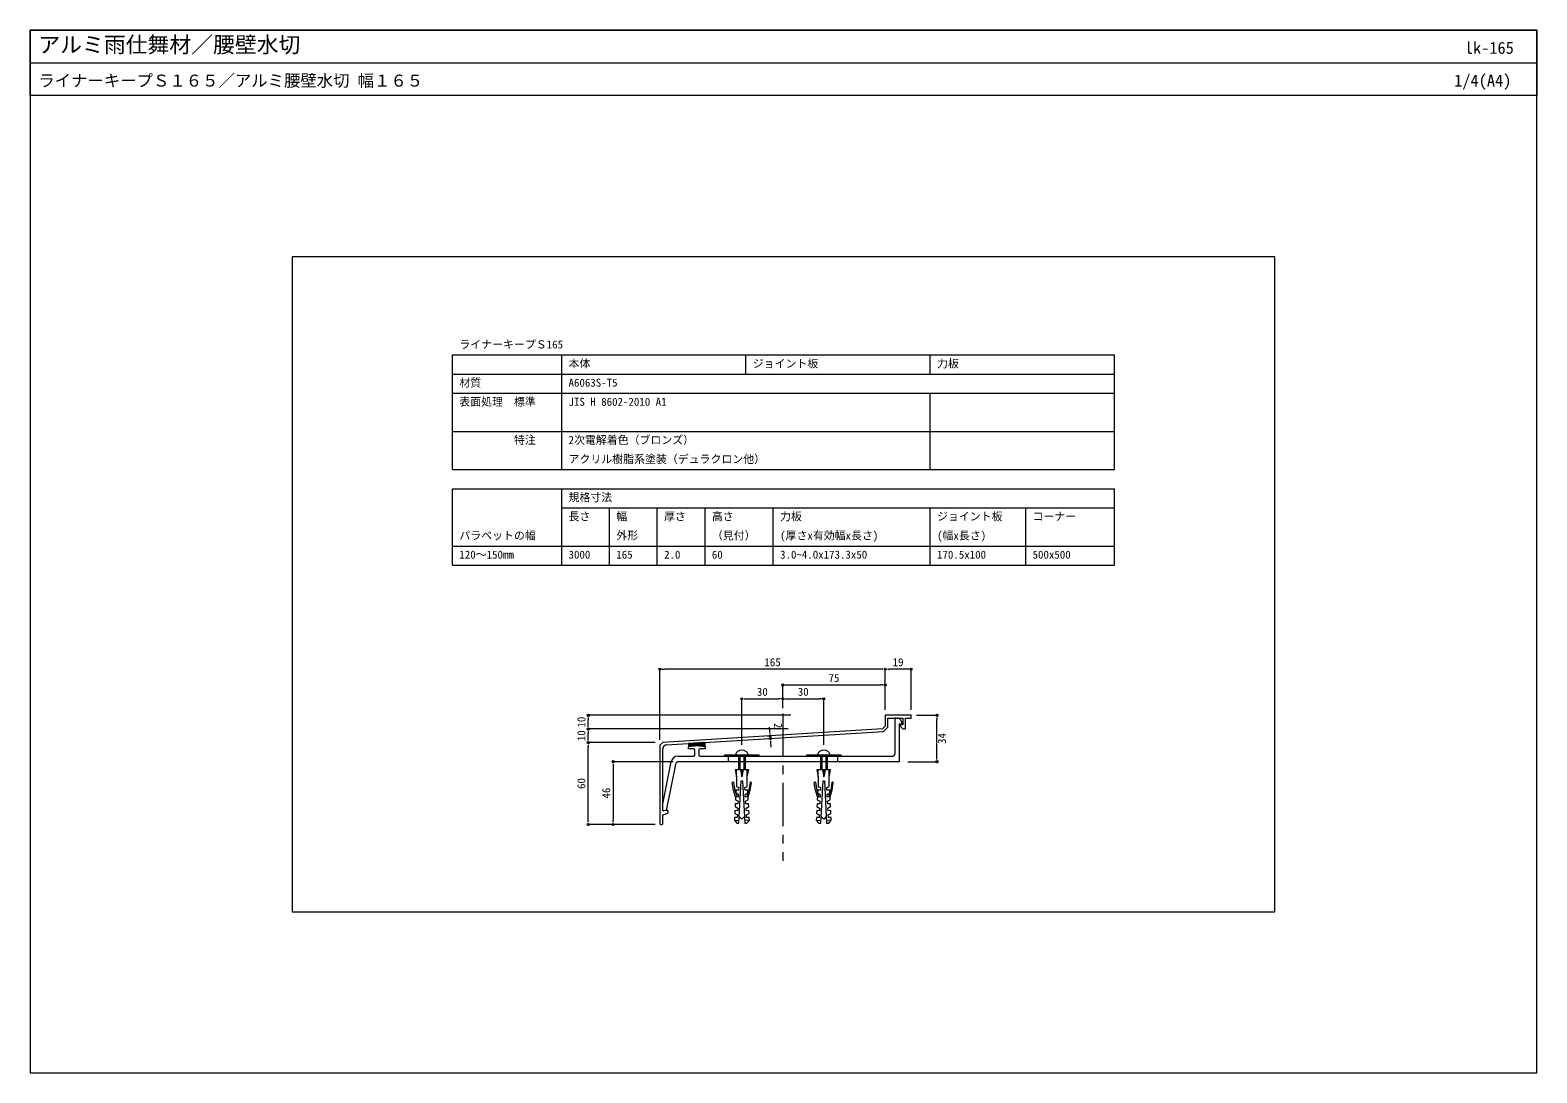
# Model space of a CAD drawing. Units: millimetres on the paper. Extents: x -552 to 552, y -382 to 382.
import ezdxf
from ezdxf.enums import TextEntityAlignment as Align

# ---------------------------------------------------------------- set-up
doc = ezdxf.new("R2010")
doc.units = ezdxf.units.MM
doc.linetypes.add('USER1', pattern=[50.8, 31.75, -6.35, 6.35, -6.35])
for name, color, linetype, lineweight in [('0-0_0', 7, 'Continuous', 9), ('0-2_moji', 7, 'Continuous', 18), ('0-3_kasagi', 150, 'Continuous', 18), ('0-4_SUNPO', 7, 'Continuous', 18), ('0-5_KANAMONO_SCREW', 4, 'Continuous', 18), ('0-6_kijun', 1, 'USER1', 18), ('0-7_WAKU', 7, 'Continuous', 18)]:
    doc.layers.add(name, color=color, linetype=linetype, lineweight=lineweight)
doc.styles.add('ＭＳ ゴシック', font='')
doc.styles.get('ＭＳ ゴシック').set_extended_font_data('MS Gothic')

# ---------------------------------------------------------------- blocks, each defined once
blk = doc.blocks.new('_DOT')
at = {"layer": '0-0_0'}
for p, q in [((-0.5, 0), (-1, 0)), ((0.25, 0), (-0.25, 0))]:
    blk.add_line(p, q, dxfattribs=at)
blk.add_circle((0, 0), 0.25, dxfattribs=at)

msp = doc.modelspace()

# ---------------------------------------------------------------- linework, layer by layer
at = {"layer": '0-0_0', "lineweight": 18}
msp.add_line((-551.896, 358.073), (552.104, 358.073), dxfattribs=at)
msp.add_lwpolyline([(-359.896, -263.927), (360.104, -263.927), (360.104, 216.073), (-359.896, 216.073)], close=True, dxfattribs=at)
at = {"layer": '0-2_moji'}
for p, q in [((-242.395, 144.073), (242.605, 144.073)), ((-242.395, 60.073), (-242.395, 144.073)), ((-162.395, 60.073), (-162.395, 144.073)), ((-27.395, 130.073), (-27.395, 144.073)), ((107.605, 130.073), (107.605, 144.073)), ((242.605, 60.073), (242.605, 144.073)), ((-242.395, 130.073), (242.605, 130.073)), ((-242.395, 116.073), (242.605, 116.073)), ((107.605, 60.073), (107.605, 116.073)), ((-242.395, 88.073), (242.605, 88.073)), ((-242.395, 60.073), (242.605, 60.073)), ((-242.395, 46.073), (242.605, 46.073)), ((-242.395, -9.927), (-242.395, 46.073)), ((-162.395, -9.927), (-162.395, 46.073)), ((242.605, -9.927), (242.605, 46.073)), ((-162.395, 32.073), (242.605, 32.073)), ((-127.395, -9.927), (-127.395, 32.073)), ((-92.395, -9.927), (-92.395, 32.073)), ((-57.395, -9.927), (-57.395, 32.073)), ((-7.395, -9.927), (-7.395, 32.073)), ((107.605, -9.927), (107.605, 32.073)), ((177.605, -9.927), (177.605, 32.073)), ((-242.395, 4.073), (242.605, 4.073)), ((-242.395, -9.927), (242.605, -9.927))]:
    msp.add_line(p, q, dxfattribs=at)
at = {"layer": '0-3_kasagi'}
for p, q in [((81.894, -147.925), (81.894, -122.425)), ((82.394, -121.925), (83.718, -121.925)), ((85.466, -122.954), (87.229, -126.128)), ((-69.406, -143.074), (-66.813, -140.482)), ((-69.406, -141.952), (-68.009, -140.555)), ((-69.406, -140.829), (-69.205, -140.628)), ((-68.074, -142.865), (-65.617, -140.408)), ((-66.734, -142.648), (-64.421, -140.335)), ((-65.475, -142.511), (-63.225, -140.261)), ((-64.282, -142.441), (-62.03, -140.188)), ((-63.145, -142.427), (-60.834, -140.115)), ((-62.058, -142.462), (-59.638, -140.041)), ((-61.014, -142.54), (-58.442, -139.968)), ((-60.008, -142.657), (-57.487, -140.136)), ((-59.038, -142.81), (-57.406, -141.177)), ((-58.101, -142.995), (-57.406, -142.299)), ((-57.406, -143.156), (-57.406, -140.156)), ((-77.307, -149.925), (-65.906, -149.925)), ((-64.906, -148.925), (-64.906, -145.425)), ((-61.906, -145.425), (-61.906, -148.925)), ((-40.406, -149.925), (-40.406, -153.925)), ((39.594, -149.925), (39.594, -153.925)), ((-84.406, -190.551), (-84.406, -190.182)), ((-89.906, -199.925), (-88.906, -199.925))]:
    msp.add_line(p, q, dxfattribs=at)
for points in [[(-85.589, -141.633), (73.473, -131.875), (76.594, -128.754), (76.594, -121.925), (87.594, -121.925), (87.594, -126.925), (85.594, -126.925), (85.594, -127.925), (87.594, -129.925), (89.594, -129.925), (89.594, -121.925), (93.594, -121.925), (93.594, -119.925), (74.594, -119.925), (74.594, -127.925), (72.594, -129.925), (-88.275, -139.794), (-90.406, -141.925), (-90.406, -199.425)], [(87.054, -126.425), (84.894, -126.425), (84.894, -153.925), (-76.587, -153.925)], [(-58.273, -139.958), (-69.406, -140.641), (-69.406, -143.156)], [(-65.906, -144.425), (-69.406, -144.425), (-69.406, -143.156)], [(-57.406, -143.156), (-57.406, -144.425), (-60.906, -144.425)], [(-84.941, -189.683), (-88.406, -189.925), (-88.406, -144.628)], [(-88.406, -189.389), (-88.406, -184.925), (-82.21, -153.945)], [(-60.906, -149.925), (-0.906, -149.925), (-0.406, -150.425), (0.094, -149.925), (79.894, -149.925)], [(-79.038, -155.935), (-85.8, -189.743), (-87.871, -189.888)], [(-88.406, -199.425), (-88.406, -192.925), (-85.449, -191.979)]]:
    msp.add_lwpolyline(points, dxfattribs=at)
for centre, radius, start, end in [((82.394, -122.425), 0.5, 90, 180), ((83.718, -123.925), 2, 29.0546, 90), ((87.054, -126.225), 0.2, 270, 29.0546), ((-85.406, -144.628), 3, 93.51068, 180), ((-63.406, -167.425), 25, 76.11346, 103.88654), ((-63.406, -164.425), 25, 76.11346, 78.15365), ((-77.307, -154.925), 5, 90, 168.69007), ((-76.587, -156.425), 2.5, 90, 168.69007), ((-65.906, -145.425), 1, 0, 90), ((-65.906, -148.925), 1, 270, 0), ((-60.906, -145.425), 1, 90, 180), ((-60.906, -148.925), 1, 180, 270), ((79.894, -147.925), 2, 270, 0), ((-87.906, -189.389), 0.5, 180, 274), ((-85.906, -190.551), 1.5, 287.74087, 0), ((-84.906, -190.182), 0.5, 0, 94), ((-89.906, -199.425), 0.5, 180, 270), ((-88.906, -199.425), 0.5, 270, 0)]:
    msp.add_arc(centre, radius, start, end, dxfattribs=at)
at = {"layer": '0-4_SUNPO'}
for p, q in [((-90.406, -137.925), (-90.406, -86.129)), ((71.394, -86.129), (-87.206, -86.129)), ((74.594, -115.925), (74.594, -86.129)), ((74.594, -115.925), (74.594, -86.129)), ((90.394, -86.129), (77.794, -86.129)), ((93.594, -115.925), (93.594, -86.129)), ((-0.406, -114.719), (-0.406, -97.741)), ((2.794, -97.741), (71.394, -97.741)), ((74.594, -115.925), (74.594, -97.741)), ((-30.406, -141.531), (-30.406, -107.837)), ((-27.206, -107.837), (-3.606, -107.837)), ((-0.406, -114.719), (-0.406, -107.837)), ((-0.406, -114.719), (-0.406, -107.837)), ((2.794, -107.837), (26.394, -107.837)), ((29.594, -141.531), (29.594, -107.837)), ((5.594, -119.925), (-142.928, -119.925)), ((97.594, -119.925), (112.503, -119.925)), ((-142.928, -126.725), (-142.928, -123.125)), ((3.594, -129.925), (-142.928, -129.925)), ((3.594, -129.925), (-142.928, -129.925)), ((-9.86, -131.778), (-10.056, -128.584)), ((112.503, -150.725), (112.503, -123.125)), ((-142.928, -136.725), (-142.928, -133.125)), ((-93.906, -139.925), (-142.928, -139.925)), ((-93.906, -139.925), (-142.928, -139.925)), ((-142.928, -196.725), (-142.928, -143.125)), ((-11.833, -135.105), (-9.664, -134.972)), ((-11.71, -137.101), (-9.542, -136.968)), ((-9.664, -134.972), (-9.542, -136.968)), ((-9.346, -140.162), (-9.15, -143.356)), ((-80.787, -153.925), (-124.726, -153.925)), ((91.294, -153.925), (112.503, -153.925)), ((-124.726, -157.125), (-124.726, -196.725)), ((-93.906, -199.925), (-142.928, -199.925)), ((-93.906, -199.925), (-124.726, -199.925))]:
    msp.add_line(p, q, dxfattribs=at)
at = {"layer": '0-5_KANAMONO_SCREW'}
for p, q in [((-32.898, -148.94), (-32.898, -159.996)), ((-31.898, -148.94), (-31.898, -159.996)), ((-28.898, -148.94), (-28.898, -159.996)), ((-27.898, -148.94), (-27.898, -159.996)), ((27.102, -148.94), (27.102, -159.996)), ((28.102, -148.94), (28.102, -159.996)), ((31.102, -148.94), (31.102, -159.996)), ((32.102, -148.94), (32.102, -159.996)), ((-34.406, -164.996), (-34.406, -159.996)), ((-31.406, -159.996), (-30.406, -164.996)), ((-29.406, -159.996), (-30.406, -164.996)), ((-30.406, -164.996), (-30.406, -159.996)), ((-26.406, -164.996), (-26.406, -159.996)), ((25.594, -164.996), (25.594, -159.996)), ((28.594, -159.996), (29.594, -164.996)), ((30.594, -159.996), (29.594, -164.996)), ((29.594, -164.996), (29.594, -159.996)), ((33.594, -164.996), (33.594, -159.996)), ((-35.919, -196.774), (-32.423, -196.957)), ((-24.893, -196.774), (-28.388, -196.957)), ((24.081, -196.774), (27.577, -196.957)), ((35.107, -196.774), (31.612, -196.957))]:
    msp.add_line(p, q, dxfattribs=at)
for points in [[(-42.906, -148.931), (-17.906, -148.931), (-17.906, -149.931), (-42.906, -149.931)], [(17.094, -148.931), (42.094, -148.931), (42.094, -149.931), (17.094, -149.931)]]:
    msp.add_lwpolyline(points, close=True, dxfattribs=at)
for points in [[(-35.657, -191.78), (-33.712, -192.884), (-33.817, -194.881), (-35.814, -194.776), (-35.919, -196.774), (-34.026, -198.875), (-32.528, -198.954), (-30.906, -167.996), (-30.406, -167.996), (-29.906, -167.996), (-28.283, -198.954), (-26.785, -198.875), (-24.893, -196.774), (-24.997, -194.776), (-26.995, -194.881), (-27.099, -192.884), (-25.154, -191.78), (-25.259, -189.783), (-27.256, -189.888), (-27.361, -187.891), (-25.416, -186.787), (-25.521, -184.79), (-27.518, -184.895), (-27.623, -182.897), (-25.678, -181.794), (-25.782, -179.797), (-27.78, -179.901), (-27.884, -177.904), (-25.939, -176.801), (-26.044, -174.804), (-28.041, -174.908), (-28.146, -172.911), (-26.406, -171.996), (-26.406, -167.996), (-26.406, -164.996), (-25.406, -159.996), (-30.406, -159.996), (-35.406, -159.996), (-34.406, -164.996), (-34.406, -167.996)], [(24.343, -191.78), (26.288, -192.884), (26.183, -194.881), (24.186, -194.776), (24.081, -196.774), (25.974, -198.875), (27.472, -198.954), (29.094, -167.996), (29.594, -167.996), (30.094, -167.996), (31.717, -198.954), (33.215, -198.875), (35.107, -196.774), (35.003, -194.776), (33.005, -194.881), (32.901, -192.884), (34.846, -191.78), (34.741, -189.783), (32.744, -189.888), (32.639, -187.891), (34.584, -186.787), (34.479, -184.79), (32.482, -184.895), (32.377, -182.897), (34.322, -181.794), (34.218, -179.797), (32.22, -179.901), (32.116, -177.904), (34.061, -176.801), (33.956, -174.804), (31.959, -174.908), (31.854, -172.911), (33.594, -171.996), (33.594, -167.996), (33.594, -164.996), (34.594, -159.996), (29.594, -159.996), (24.594, -159.996), (25.594, -164.996), (25.594, -167.996)], [(-35.029, -179.797), (-36.526, -174.797), (-37.416, -169.454)], [(-36.43, -169.29), (-35.512, -174.797), (-33.966, -179.853)], [(-34.406, -167.996), (-34.406, -171.996), (-32.665, -172.911), (-32.77, -174.908), (-34.767, -174.804), (-34.872, -176.801), (-32.927, -177.904), (-33.032, -179.901), (-35.029, -179.797), (-35.134, -181.794), (-33.189, -182.897), (-33.293, -184.895), (-35.291, -184.79), (-35.395, -186.787), (-33.45, -187.891), (-33.555, -189.888), (-35.552, -189.783), (-35.657, -191.78)], [(-24.382, -169.29), (-25.299, -174.797), (-26.845, -179.853)], [(-25.782, -179.797), (-24.286, -174.797), (-23.395, -169.454)], [(24.971, -179.797), (23.474, -174.797), (22.584, -169.454)], [(23.57, -169.29), (24.488, -174.797), (26.034, -179.853)], [(25.594, -167.996), (25.594, -171.996), (27.335, -172.911), (27.23, -174.908), (25.233, -174.804), (25.128, -176.801), (27.073, -177.904), (26.968, -179.901), (24.971, -179.797), (24.866, -181.794), (26.811, -182.897), (26.707, -184.895), (24.709, -184.79), (24.605, -186.787), (26.55, -187.891), (26.445, -189.888), (24.448, -189.783), (24.343, -191.78)], [(35.618, -169.29), (34.701, -174.797), (33.155, -179.853)], [(34.218, -179.797), (35.714, -174.797), (36.605, -169.454)], [(-28.536, -194.127), (-30.406, -195.937), (-32.275, -194.127)], [(31.464, -194.127), (29.594, -195.937), (27.725, -194.127)]]:
    msp.add_lwpolyline(points, dxfattribs=at)
for centre, radius, start, end in [((-31.908, -149.06), 3, 128.61458, 177.54109), ((-30.406, -150.931), 5.4, 51.3178, 128.6822), ((-28.903, -149.06), 3, 2.45891, 51.38542), ((28.092, -149.06), 3, 128.61458, 177.54109), ((29.594, -150.931), 5.4, 51.3178, 128.6822), ((31.097, -149.06), 3, 2.45891, 51.38542), ((-36.923, -169.372), 0.5, 9.46232, 189.46231), ((-23.888, -169.372), 0.5, 350.53769, 170.53768), ((23.077, -169.372), 0.5, 9.46232, 189.46231), ((36.112, -169.372), 0.5, 350.53769, 170.53768)]:
    msp.add_arc(centre, radius, start, end, dxfattribs=at)
at = {"layer": '0-6_kijun'}
msp.add_line((-0.406, -118.719), (-0.406, -226.573), dxfattribs=at)
at = {"layer": '0-7_WAKU'}
for points in [[(552.104, 334.073), (-551.896, 334.073), (-551.896, 382.073), (552.104, 382.073)], [(-551.896, -381.927), (552.104, -381.927), (552.104, 382.073), (-551.896, 382.073)]]:
    msp.add_lwpolyline(points, close=True, dxfattribs=at)

# ---------------------------------------------------------------- block references
at = {"layer": '0-4_SUNPO', "xscale": 3.2, "yscale": 3.2}
for p, rotation in [((-90.406, -86.129), 180), ((74.594, -86.129), 180), ((-0.406, -97.741), 180), ((-30.406, -107.837), 180), ((-0.406, -107.837), 180), ((-142.928, -119.925), 90), ((112.503, -119.925), 90), ((-142.928, -129.925), 270), ((-142.928, -129.925), 90), ((-9.664, -134.972), 273.51068), ((-142.928, -139.925), 270), ((-142.928, -139.925), 90), ((-9.542, -136.968), 93.51068), ((-124.726, -153.925), 90), ((112.503, -153.925), 270), ((-142.928, -199.925), 270), ((-124.726, -199.925), 270)]:
    msp.add_blockref('_DOT', p, dxfattribs=dict(at, rotation=rotation))
for p in [(74.594, -86.129), (93.594, -86.129), (74.594, -97.741), (-0.406, -107.837), (29.594, -107.837)]:
    msp.add_blockref('_DOT', p, dxfattribs=at)

# ---------------------------------------------------------------- texts
at = {"layer": '0-2_moji', "style": 'ＭＳ ゴシック'}
for s, p in [('ライナーキープＳ165', (-237.395, 147.073)), ('本体', (-157.395, 133.073)), ('ジョイント板', (-22.395, 133.073)), ('力板', (112.605, 133.073)), ('材質', (-237.395, 119.073)), ('A6063S-T5', (-157.395, 119.073)), ('表面処理\u3000標準', (-237.395, 105.073)), ('JIS H 8602-2010 A1', (-157.395, 105.073)), ('\u3000\u3000\u3000\u3000\u3000特注', (-237.395, 77.073)), ('2次電解着色（ブロンズ）', (-157.395, 77.073)), ('アクリル樹脂系塗装（デュラクロン他）', (-157.395, 63.073)), ('規格寸法', (-157.395, 35.073)), ('長さ', (-157.395, 21.073)), ('幅', (-122.395, 21.073)), ('厚さ', (-87.395, 21.073)), ('高さ', (-52.395, 21.073)), ('力板', (-2.395, 21.073)), ('ジョイント板', (112.605, 21.073)), ('コーナー', (182.605, 21.073)), ('パラペットの幅', (-237.395, 7.073)), ('外形', (-122.395, 7.073)), ('（見付）', (-52.395, 7.073)), ('(厚さx有効幅x長さ)', (-2.395, 7.073)), ('(幅x長さ)', (112.605, 7.073)), ('120～150mm', (-237.395, -6.927)), ('3000', (-157.395, -6.927)), ('165', (-122.395, -6.927)), ('2.0', (-87.395, -6.927)), ('60', (-52.395, -6.927)), ('3.0~4.0x173.3x50', (-2.395, -6.927)), ('170.5x100', (112.605, -6.927)), ('500x500', (182.605, -6.927))]:
    msp.add_text(s, height=5.865, dxfattribs=at).set_placement(p, align=Align.BOTTOM_LEFT)
at = {"layer": '0-4_SUNPO', "style": 'ＭＳ ゴシック'}
for s, p in [('165', (-13.906, -85.729)), ('19', (80.094, -85.729)), ('75', (33.094, -97.341)), ('30', (-19.406, -107.437)), ('30', (10.594, -107.437))]:
    msp.add_text(s, height=5.865, dxfattribs=at).set_placement(p, align=Align.BOTTOM_LEFT)
for s, rotation, p in [('10', 90, (-143.328, -128.925)), ('10', 90, (-143.328, -138.925)), ('2', 273.511, (-8.595, -125.889)), ('34', 90, (120.903, -140.925)), ('60', 90, (-143.328, -173.925)), ('46', 90, (-125.126, -180.925))]:
    msp.add_text(s, height=5.865, rotation=rotation, dxfattribs=at).set_placement(p, align=Align.BOTTOM_LEFT)
at = {"layer": '0-7_WAKU', "style": 'ＭＳ ゴシック'}
for s, height, p in [('アルミ雨仕舞材／腰壁水切', 11.73, (-545.896, 362.073)), ('lk-165', 8.798, (499.322, 362.073)), ('ライナーキープＳ１６５／アルミ腰壁水切 幅１６５', 8.798, (-545.896, 338.073)), ('1/4(A4)', 8.798, (491.525, 338.073))]:
    msp.add_text(s, height=height, dxfattribs=at).set_placement(p, align=Align.BOTTOM_LEFT)

doc.saveas('drawing.dxf')
